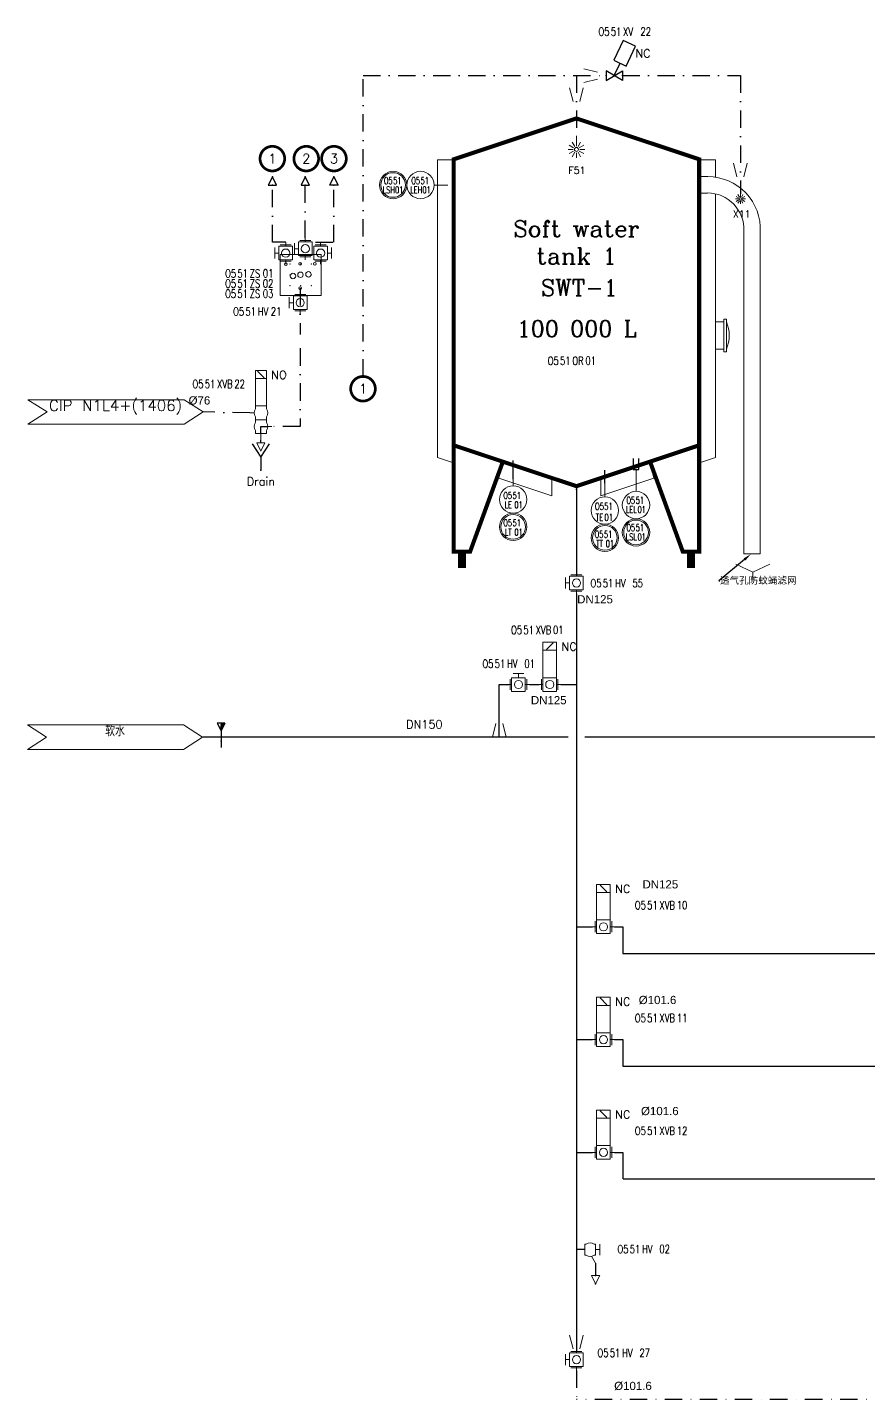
# Model space of a CAD drawing. Header units: inches. Extents: x 11759 to 13120, y 18809 to 19431.
# Drawn here: x 11759 to 12066, y 18873 to 19375 of the extents above; entities that cross this region are included whole.
import ezdxf
from ezdxf import colors
from ezdxf.entities.mleader import LeaderData, LeaderLine
from ezdxf.enums import TextEntityAlignment as Align
from ezdxf.math import Vec2, Vec3

# ---------------------------------------------------------------- set-up
doc = ezdxf.new("R2010")
doc.units = ezdxf.units.IN
doc.header["$MEASUREMENT"] = 0
doc.linetypes.add('DASHDOT2', pattern=[12.7, 6.35, -3.175, 0, -3.175])
for name, color, linetype, lineweight in [('31 Equipment', 7, 'Continuous', 9), ('33 Instruments Labels', 7, 'Continuous', 9), ('43 TXT English', 7, 'Continuous', 9), ('Text', 7, 'Continuous', 9)]:
    doc.layers.add(name, color=color, linetype=linetype, lineweight=lineweight)
for name, color, linetype in [('CUVERIE', 7, 'Continuous'), ('DIAMETRE', 7, 'Continuous'), ('MATERIEL-DIVERS', 7, 'Continuous'), ('POMPES-PROCESS', 7, 'Continuous'), ('REPERES', 7, 'Continuous'), ('techn-data', 7, 'Continuous'), ('TEXTES', 7, 'Continuous'), ('TUYAUTERIE-EAU', 5, 'Continuous'), ('TUYAUTERIE-EGOUT', 32, 'Continuous'), ('TUYAUTERIE-NEP', 4, 'DASHDOT2'), ('TXT_FR', 7, 'Continuous'), ('VANNES', 7, 'Continuous')]:
    doc.layers.add(name, color=color, linetype=linetype)
doc.layers.get('33 Instruments Labels').off()
doc.layers.get('REPERES').off()
doc.styles.add('ROMANC', font='romanc')
doc.styles.add('ROMANS', font='ROMANS.SHX')
doc.styles.add('ROMANT', font='romant')
doc.styles.get("Standard").update_dxf_attribs({"font": 'arial.ttf'})
doc.styles.add('USER1', font='TXT.SHX', dxfattribs={"bigfont": 'gbcbig.shx'})

# ---------------------------------------------------------------- blocks, each defined once
blk = doc.blocks.new('REPINS')
at = {"layer": 'TEXTES', "style": 'ROMANS', "width": 0.75}
for tag, p in [('ZONE', (-3.3, 1)), ('SOUSZONE', (0.1, 1)), ('NUM', (0.2, -3))]:
    blk.add_attdef(tag, p, '', height=2.5, dxfattribs=at)
blk.add_attdef('ELEMENT', text='', height=2.5, dxfattribs=at).set_placement((-0.2, -3), align=Align.RIGHT)
blk = doc.blocks.new('REPINS2')
at = {"layer": 'TEXTES', "style": 'ROMANS', "width": 0.7}
for tag, p in [('ZONE', (-3.35, 0.8)), ('SOUSZONE', (0.05, 0.8)), ('NUM', (0.7, -2.6))]:
    blk.add_attdef(tag, p, '', height=2.5, dxfattribs=at)
blk.add_attdef('ELEMENT', text='', height=2.5, dxfattribs=at).set_placement((-1.56, -2.59), align=Align.CENTER)
blk = doc.blocks.new('REPNORM1')
at = {"layer": 'TEXTES', "style": 'ROMANS', "width": 0.75}
for tag, p in [('ZONE', (-9.75, -1.25)), ('SOUSZONE', (-5.25, -1.25)), ('ELEMENT', (-0.75, -1.25)), ('NUM', (5.59, -1.22))]:
    blk.add_attdef(tag, p, '', height=3, dxfattribs=at)
blk = doc.blocks.new('APV-TNK-GEN-11')
at = {"layer": '31 Equipment', "color": 7}
for points, const_width in [([(-14.94, 21.58), (-21.58, 3.32), (-24.9, 3.32), (-24.9, 83), (0, 91.3), (24.9, 83), (24.9, 3.32), (21.58, 3.32), (14.94, 21.58)], 0.83), ([(-24.9, 24.9), (0, 16.6)], 0.83), ([(24.9, 24.9), (0, 16.6)], 0.83), ([(-23.24, 3.32), (-23.24, 0)], 1.66), ([(23.24, 3.32), (23.24, 0)], 1.66)]:
    blk.add_lwpolyline(points, dxfattribs=dict(at, const_width=const_width))
at = {"layer": '31 Equipment', "ltscale": 38}
blk.add_point((0, 16), dxfattribs=at)
blk = doc.blocks.new('APV-INS-M-L-LE2')
at = {"layer": '31 Equipment', "color": 7}
blk.add_line((5, 0), (13, 0), dxfattribs=at)
at = {"layer": '31 Equipment', "lineweight": 25}
blk.add_lwpolyline([(17, 1), (13, 1), (13, 0), (13, -1), (17, -1)], dxfattribs=at)
at = {"layer": '31 Equipment', "color": 7}
blk.add_circle((0, 0), 5, dxfattribs=at)
blk = doc.blocks.new('APV-INS-F-L-LS')
at = {"layer": '31 Equipment'}
for radius in [5, 4.5]:
    blk.add_circle((0, 0), radius, dxfattribs=at)
blk = doc.blocks.new('APV-TNK-ACC-MANHOLE-1')
at = {"layer": '31 Equipment'}
for p, q in [((-6, 3), (-6, 4)), ((-6, 4), (6, 4)), ((-6, 3), (6, 3)), ((-5, 0), (-5, 3)), ((5, 3), (5, 0)), ((6, 3), (6, 4))]:
    blk.add_line(p, q, dxfattribs=at)
blk.add_arc((0, -8), 13, 67.3801, 112.6199, dxfattribs=at)
blk = doc.blocks.new('APV-TNK-ACC-SPRAYBALL-1')
at = {"layer": '31 Equipment'}
for p, q in [((0, -3.81), (0, 0)), ((-1.19, -5), (-3.05, -5)), ((-1.03, -4.4), (-2.65, -3.47)), ((-0.6, -3.97), (-1.53, -2.35)), ((0.6, -3.97), (1.53, -2.35)), ((1.03, -4.4), (2.65, -3.47)), ((1.19, -5), (3.05, -5)), ((-1.03, -5.6), (-2.65, -6.53)), ((-0.6, -6.03), (-1.53, -7.65)), ((0, -6.19), (0, -8.05)), ((0.6, -6.03), (1.53, -7.65)), ((1.03, -5.6), (2.65, -6.53))]:
    blk.add_line(p, q, dxfattribs=at)
blk.add_circle((0, -5), 0.738, dxfattribs=at)
blk = doc.blocks.new('APV-INS-M-L-LE1')
at = {"layer": '31 Equipment', "color": 7}
blk.add_line((0, -5), (0, -10), dxfattribs=at)
blk.add_circle((0, 0), 5, dxfattribs=at)
blk = doc.blocks.new('APV-INS-F-L-LT')
at = {"layer": '31 Equipment'}
for radius in [5, 4.5]:
    blk.add_circle((0, 0), radius, dxfattribs=at)
blk = doc.blocks.new('APV-FCE-GEN-REDCON-1')
at = {"layer": '31 Equipment', "color": 7}
for p, q in [((-2.5, 2.5), (2.5, 1.25)), ((2.5, 1.25), (2.5, 1.25)), ((2.5, -1.25), (-2.5, -2.5))]:
    blk.add_line(p, q, dxfattribs=at)
blk = doc.blocks.new('APV-FTG-MWAY-LEFT-4')
blk.add_line((0.43, 12.5), (15.43, 12.5))
at = {"layer": '31 Equipment'}
for p, q in [((0.43, -2.5), (0.43, 12.5)), ((0.43, 12.5), (15.43, 12.5)), ((15.43, 12.5), (15.43, -2.5)), ((15.43, -2.5), (0.43, -2.5))]:
    blk.add_line(p, q, dxfattribs=at)
for centre in [(2.5, 8.95), (7.79, 9.01), (13.14, 9.06), (7.79, 0.16)]:
    blk.add_circle(centre, 0.5, dxfattribs=at)
at = {"layer": '31 Equipment', "ltscale": 38}
for p in [(4, 8.93), (7.93, 8.93), (11.86, 8.93), (4, 5), (4, 1.07), (7.93, 1.07), (11.86, 5), (11.86, 1.07)]:
    blk.add_point(p, dxfattribs=at)
blk = doc.blocks.new('DP')
at = {"color": 5}
blk.add_circle((0, 0), 1, dxfattribs=at)
blk = doc.blocks.new('APV-VLV-SSEAT-SW43-41')
at = {"layer": '31 Equipment', "ltscale": 38}
for p, q in [((1.25, 20.25), (-1.25, 17.75)), ((-2, 7.5), (-2, 6.5)), ((2, 7.5), (2, 6.5)), ((-2.5, 0), (-4, 0)), ((-2, 2.5), (-2, 3.5)), ((-2, 2.5), (2, 2.5)), ((-2, 2.5), (-2, 1.5)), ((2, 2.5), (2, 3.5)), ((2, 2.5), (2, 1.5)), ((2.5, 5), (4, 5)), ((-2, -1.5), (-2, -2.5)), ((-2, -2.5), (2, -2.5)), ((0, -2.5), (0, -5)), ((2, -1.5), (2, -2.5))]:
    blk.add_line(p, q, dxfattribs=at)
at = {"layer": '31 Equipment', "lineweight": 30}
for p, q in [((0, 0), (-2.5, 0)), ((0, -2.5), (0, 0))]:
    blk.add_line(p, q, dxfattribs=at)
at = {"layer": '31 Equipment', "ltscale": 38}
for points in [[(-2, 17.5), (2, 17.5), (2, 20.5), (-2, 20.5)], [(-2, 7.5), (2, 7.5), (2, 17.5), (-2, 17.5)]]:
    blk.add_lwpolyline(points, close=True, dxfattribs=at)
for centre, start, end in [((0, 5), 143.1301, 216.8699), ((0, 5), 323.1301, 36.8699), ((0, 0), 143.1301, 216.8699), ((0, 0), 323.1301, 36.8699)]:
    blk.add_arc(centre, 2.5, start, end, dxfattribs=at)
blk = doc.blocks.new('EGOUT')
at = {"color": 7}
for p, q in [((-3.2, 9.61), (0, 4.81)), ((0, 4.81), (3.2, 9.61)), ((0, 4.81), (0, 0))]:
    blk.add_line(p, q, dxfattribs=at)
at = {"color": 7, "extrusion": (0, -1, 0)}
blk.add_point((0, 0), dxfattribs=at)
at = {"layer": 'POMPES-PROCESS', "style": 'ROMANS'}
blk.add_attdef('EGOUT', text='', height=3, dxfattribs=at).set_placement((0, -4), align=Align.MIDDLE)
blk = doc.blocks.new('APV-SIGN-ARW-FLOW-1')
at = {"layer": '31 Equipment'}
for p, q in [((-1.5, -1.5), (-1.5, 1.5)), ((-1.5, 1.5), (1.5, 0)), ((1.5, 0), (-1.5, -1.5))]:
    blk.add_line(p, q, dxfattribs=at)
blk = doc.blocks.new('FLE23')
at = {"color": 7}
for p, q in [((0, -1.5), (0, 1.5)), ((0, 1.5), (3, 0)), ((3, 0), (0, -1.5))]:
    blk.add_line(p, q, dxfattribs=at)
at = {"layer": 'MATERIEL-DIVERS', "color": 2}
for p in [(0, 0), (3, 0)]:
    blk.add_point(p, dxfattribs=at)
at = {"layer": 'MATERIEL-DIVERS', "color": 7, "extrusion": (-1, 0, 0)}
blk.add_point((0, 0), dxfattribs=at)
at = {"layer": 'MATERIEL-DIVERS', "color": 7, "extrusion": (1, 0, 0)}
blk.add_point((3, 0), dxfattribs=at)
blk = doc.blocks.new('APV-SIGN-DWG-REP-1')
at = {"layer": '31 Equipment', "const_width": 1}
blk.add_lwpolyline([(-4.5, 0, 1), (4.5, 0, 1)], format="xyb", close=True, dxfattribs=at)
at = {"layer": '31 Equipment', "style": 'ROMANT'}
blk.add_attdef('?', text='', height=3.5, dxfattribs=at).set_placement((0, 0), align=Align.MIDDLE)
blk = doc.blocks.new('APV-VLVM-BFLY-SVS-1')
at = {"layer": '31 Equipment', "ltscale": 38}
for p, q in [((-2.5, 0), (-4, 0)), ((2.5, 2.5), (-2.5, 2.5)), ((-2.5, 2.5), (-2.5, -2.5)), ((-2, 4), (2, 4)), ((0, 2.5), (0, 4)), ((2.5, -2.5), (2.5, 2.5)), ((2.5, 0), (4, 0)), ((-2.5, -2.5), (2.5, -2.5))]:
    blk.add_line(p, q, dxfattribs=at)
at = {"layer": '31 Equipment'}
for p, q in [((-3, 2), (-3, -2)), ((3, -2), (3, 2))]:
    blk.add_line(p, q, dxfattribs=at)
at = {"layer": '31 Equipment', "ltscale": 38}
blk.add_circle((0, 0), 1.5, dxfattribs=at)
blk = doc.blocks.new('APV-VLV-BFLY-SVS-3')
at = {"layer": '31 Equipment', "ltscale": 38}
for p, q in [((1.25, 15.25), (-1.25, 12.75)), ((-2.5, 0), (-4, 0)), ((2.5, 2.5), (-2.5, 2.5)), ((-2.5, 2.5), (-2.5, -2.5)), ((2.5, -2.5), (2.5, 2.5)), ((2.5, 0), (4, 0)), ((-2.5, -2.5), (2.5, -2.5))]:
    blk.add_line(p, q, dxfattribs=at)
at = {"layer": '31 Equipment'}
for p, q in [((-3, 2), (-3, -2)), ((3, -2), (3, 2))]:
    blk.add_line(p, q, dxfattribs=at)
at = {"layer": '31 Equipment', "ltscale": 38}
for points in [[(-2.5, 12.5), (2.5, 12.5), (2.5, 15.5), (-2.5, 15.5)], [(-2.5, 2.5), (2.5, 2.5), (2.5, 12.5), (-2.5, 12.5)]]:
    blk.add_lwpolyline(points, close=True, dxfattribs=at)
blk.add_circle((0, 0), 1.5, dxfattribs=at)
blk = doc.blocks.new('APV-INS-M-L-TE')
at = {"layer": '31 Equipment', "color": 7}
blk.add_line((0, -5), (0, -10), dxfattribs=at)
blk.add_circle((0, 0), 5, dxfattribs=at)
blk = doc.blocks.new('APV-INS-F-L-TT')
at = {"layer": '31 Equipment'}
for radius in [5, 4.5]:
    blk.add_circle((0, 0), radius, dxfattribs=at)
blk = doc.blocks.new('APV-VLV-SAMPL-PRD20-1')
at = {"layer": '31 Equipment', "ltscale": 38}
for p, q in [((-5.5, -2), (-5.5, 2)), ((-4, 0), (-5.5, 0)), ((-4, 2), (-3.5, 2)), ((-4, 2), (-4, -2)), ((0, 2), (-0.5, 2)), ((0, 2), (0, -2)), ((0, -2), (0, 2)), ((-4, -2), (-3.5, -2)), ((-2.54, -2.44), (-4, -5)), ((0, -2), (-0.5, -2))]:
    blk.add_line(p, q, dxfattribs=at)
for start, end in [(53.1301, 126.8699), (233.1301, 306.8699)]:
    blk.add_arc((-2, 0), 2.5, start, end, dxfattribs=at)
blk = doc.blocks.new('APV-SIGN-ARW-DWG-1')
at = {"layer": '31 Equipment'}
for p, q in [((-32, 4.49), (25, 4.49)), ((-32, 4.49), (-25, 0)), ((-25, 0), (-32, -4.49)), ((25, 4.49), (32, 0)), ((32, 0), (25, -4.49)), ((-32, -4.49), (25, -4.49))]:
    blk.add_line(p, q, dxfattribs=at)
at = {"layer": '31 Equipment', "style": 'ROMANS', "width": 0.8}
for tag, p in [('TEXT1', (0, 0.37)), ('TEXT2', (0, -3.63))]:
    blk.add_attdef(tag, text='', height=3, dxfattribs=at).set_placement(p, align=Align.CENTER)
blk = doc.blocks.new('*X45')
at = {"color": 0}
for p, q in [((-106.9, 13.3), (-106.7, 13.5)), ((-106.9, 13.4), (-106.8, 13.5)), ((-106.9, 13.4), (-106.9, 13.5)), ((-102, 8.5), (-106.9, 13.5)), ((-102, 8.4), (-106.9, 13.4)), ((-106.8, 13.1), (-106.4, 13.5)), ((-106.8, 13.2), (-106.5, 13.5)), ((-106.8, 13.2), (-106.5, 13.5)), ((-106.8, 13.3), (-106.6, 13.5)), ((-102, 8.6), (-106.8, 13.5)), ((-102, 8.4), (-106.8, 13.2)), ((-106.7, 12.9), (-106.1, 13.5)), ((-106.7, 13), (-106.2, 13.5)), ((-106.7, 13), (-106.3, 13.5)), ((-102, 8.7), (-106.7, 13.5)), ((-102, 8.8), (-106.7, 13.5)), ((-102, 8.3), (-106.7, 13)), ((-106.6, 12.7), (-105.7, 13.5)), ((-106.6, 12.7), (-105.8, 13.5)), ((-106.6, 12.8), (-105.9, 13.5)), ((-106.6, 12.9), (-106, 13.5)), ((-102, 8.9), (-106.6, 13.5)), ((-102, 8.2), (-106.6, 12.9)), ((-102, 8.1), (-106.6, 12.7)), ((-106.5, 12.5), (-105.5, 13.5)), ((-106.5, 12.6), (-105.6, 13.5)), ((-106.5, 12.6), (-105.7, 13.5)), ((-102, 9), (-106.5, 13.5)), ((-102, 8), (-106.5, 12.5)), ((-106.4, 12.3), (-105.2, 13.5)), ((-106.4, 12.4), (-105.3, 13.5)), ((-106.4, 12.4), (-105.4, 13.5)), ((-102, 9.1), (-106.4, 13.5)), ((-102, 7.9), (-106.4, 12.3)), ((-106.3, 12.1), (-104.9, 13.5)), ((-106.3, 12.2), (-104.9, 13.5)), ((-106.3, 12.2), (-105, 13.5)), ((-106.3, 12.3), (-105.1, 13.5)), ((-102, 9.2), (-106.3, 13.5)), ((-102, 7.8), (-106.3, 12.2)), ((-106.2, 11.9), (-104.6, 13.5)), ((-106.2, 12), (-104.7, 13.5)), ((-106.2, 12), (-104.8, 13.5)), ((-102, 9.2), (-106.2, 13.5)), ((-102, 7.7), (-106.2, 12)), ((-106.1, 11.7), (-104.2, 13.5)), ((-106.1, 11.7), (-104.3, 13.5)), ((-106.1, 11.8), (-104.4, 13.5)), ((-106.1, 11.9), (-104.5, 13.5)), ((-102, 9.3), (-106.1, 13.5)), ((-102, 7.6), (-106.1, 11.8)), ((-106, 11.5), (-104, 13.5)), ((-106, 11.6), (-104.1, 13.5)), ((-106, 11.6), (-104.2, 13.5)), ((-102, 9.4), (-106, 13.5)), ((-102, 7.6), (-106, 11.6)), ((-105.9, 11.3), (-103.7, 13.5)), ((-105.9, 11.4), (-103.8, 13.5)), ((-105.9, 11.4), (-103.9, 13.5)), ((-102, 9.5), (-105.9, 13.5)), ((-102, 9.6), (-105.9, 13.5)), ((-102, 7.5), (-105.9, 11.5)), ((-102, 7.4), (-105.9, 11.3)), ((-105.8, 11.1), (-103.4, 13.5)), ((-105.8, 11.1), (-103.4, 13.5)), ((-105.8, 11.2), (-103.5, 13.5)), ((-105.8, 11.3), (-103.6, 13.5)), ((-102, 9.7), (-105.8, 13.5)), ((-102, 7.3), (-105.8, 11.1)), ((-105.7, 10.9), (-103.1, 13.5)), ((-105.7, 11), (-103.2, 13.5)), ((-105.7, 11), (-103.3, 13.5)), ((-102, 9.8), (-105.7, 13.5)), ((-102, 7.2), (-105.7, 10.9)), ((-105.6, 10.7), (-102.7, 13.5)), ((-105.6, 10.7), (-102.8, 13.5)), ((-105.6, 10.8), (-102.9, 13.5)), ((-105.6, 10.9), (-103, 13.5)), ((-102, 9.9), (-105.6, 13.5)), ((-102, 7.1), (-105.6, 10.7)), ((-105.5, 10.5), (-102.5, 13.5)), ((-105.5, 10.6), (-102.6, 13.5)), ((-105.5, 10.6), (-102.7, 13.5)), ((-102, 9.9), (-105.5, 13.5)), ((-102, 7), (-105.5, 10.6)), ((-105.4, 10.3), (-102.2, 13.5)), ((-105.4, 10.4), (-102.3, 13.5)), ((-105.4, 10.4), (-102.4, 13.5)), ((-102, 10), (-105.4, 13.5)), ((-102, 6.9), (-105.4, 10.4)), ((-105.3, 10.1), (-102, 13.5)), ((-105.3, 10.2), (-102, 13.5)), ((-105.3, 10.3), (-102.1, 13.5)), ((-102, 10.1), (-105.3, 13.5)), ((-105.3, 10.1), (-102, 13.4)), ((-102, 6.9), (-105.3, 10.2)), ((-102, 10.2), (-105.2, 13.5)), ((-102, 10.3), (-105.2, 13.5)), ((-105.2, 10), (-102, 13.3)), ((-105.2, 10), (-102, 13.2)), ((-105.2, 9.9), (-102, 13.1)), ((-102, 6.8), (-105.2, 10)), ((-102, 10.4), (-105.1, 13.5)), ((-105.1, 9.9), (-102, 13)), ((-105.1, 9.7), (-102, 12.9)), ((-105.1, 9.8), (-102, 12.9)), ((-105.1, 9.7), (-102, 12.8)), ((-102, 6.7), (-105.1, 9.9)), ((-102, 6.6), (-105.1, 9.7)), ((-102, 10.5), (-105, 13.5)), ((-105, 9.6), (-102, 12.7)), ((-105, 9.6), (-102, 12.6)), ((-105, 9.5), (-102, 12.5)), ((-102, 6.5), (-105, 9.5)), ((-102, 10.6), (-104.9, 13.5)), ((-104.9, 9.4), (-102, 12.4)), ((-104.9, 9.4), (-102, 12.3)), ((-104.9, 9.3), (-102, 12.2)), ((-102, 6.4), (-104.9, 9.3)), ((-102, 10.7), (-104.8, 13.5)), ((-104.8, 9.2), (-102, 12.1)), ((-104.8, 9.3), (-102, 12.1)), ((-104.8, 9.1), (-102, 12)), ((-104.8, 9.1), (-102, 11.9)), ((-102, 6.3), (-104.8, 9.2)), ((-102, 10.7), (-104.7, 13.5)), ((-104.7, 9), (-102, 11.8)), ((-104.7, 9), (-102, 11.7)), ((-104.7, 8.9), (-102, 11.6)), ((-102, 6.2), (-104.7, 9)), ((-102, 10.8), (-104.6, 13.5)), ((-104.6, 8.9), (-102, 11.5)), ((-104.6, 8.7), (-102, 11.4)), ((-104.6, 8.8), (-102, 11.4)), ((-104.6, 8.7), (-102, 11.3)), ((-102, 6.1), (-104.6, 8.8)), ((-102, 10.9), (-104.5, 13.5)), ((-104.5, 8.6), (-102, 11.2)), ((-104.5, 8.6), (-102, 11.1)), ((-104.5, 8.5), (-102, 11)), ((-102, 6.1), (-104.5, 8.6)), ((-102, 11), (-104.4, 13.5)), ((-102, 11.1), (-104.4, 13.5)), ((-104.4, 8.4), (-102, 10.9)), ((-104.4, 8.4), (-102, 10.8)), ((-104.4, 8.3), (-102, 10.7)), ((-102, 6), (-104.4, 8.4)), ((-102, 11.2), (-104.3, 13.5)), ((-104.3, 8.3), (-102, 10.6)), ((-104.3, 8.2), (-102, 10.6)), ((-104.3, 8.1), (-102, 10.5)), ((-104.3, 8.1), (-102, 10.4)), ((-102, 5.9), (-104.3, 8.3)), ((-102, 5.8), (-104.3, 8.1)), ((-102, 11.3), (-104.2, 13.5)), ((-104.2, 8), (-102, 10.3)), ((-104.2, 8), (-102, 10.2)), ((-104.2, 7.9), (-102, 10.1)), ((-102, 5.7), (-104.2, 7.9)), ((-102, 11.4), (-104.1, 13.5)), ((-104.1, 7.8), (-102, 10)), ((-104.1, 7.8), (-102, 9.9)), ((-104.1, 7.7), (-102, 9.9)), ((-104.1, 7.7), (-102, 9.8)), ((-102, 5.6), (-104.1, 7.7)), ((-102, 11.5), (-104, 13.5)), ((-104, 7.6), (-102, 9.7)), ((-104, 7.6), (-102, 9.6)), ((-104, 7.5), (-102, 9.5)), ((-102, 5.5), (-104, 7.6)), ((-102, 11.5), (-103.9, 13.5)), ((-103.9, 7.4), (-102, 9.4)), ((-103.9, 7.4), (-102, 9.3)), ((-103.9, 7.3), (-102, 9.2)), ((-102, 5.4), (-103.9, 7.4)), ((-102, 11.6), (-103.8, 13.5)), ((-103.8, 7.3), (-102, 9.1)), ((-103.8, 7.2), (-102, 9.1)), ((-103.8, 7.1), (-102, 9)), ((-103.8, 7.1), (-102, 8.9)), ((-102, 5.4), (-103.8, 7.2)), ((-102, 11.7), (-103.7, 13.5)), ((-103.7, 7), (-102, 8.8)), ((-103.7, 7), (-102, 8.7)), ((-103.7, 6.9), (-102, 8.6)), ((-102, 5.3), (-103.7, 7)), ((-102, 11.8), (-103.6, 13.5)), ((-102, 11.9), (-103.6, 13.5)), ((-103.6, 6.8), (-102, 8.5)), ((-103.6, 6.8), (-102, 8.4)), ((-103.6, 6.7), (-102, 8.3)), ((-102, 5.2), (-103.6, 6.9)), ((-102, 5.1), (-103.6, 6.7)), ((-102, 12), (-103.5, 13.5)), ((-103.5, 6.7), (-102, 8.3)), ((-103.5, 6.6), (-102, 8.2)), ((-103.5, 6.6), (-102, 8.1)), ((-103.5, 6.5), (-102, 8)), ((-102, 5), (-103.5, 6.5)), ((-102, 12.1), (-103.4, 13.5)), ((-103.4, 6.4), (-102, 7.9)), ((-103.4, 6.4), (-102, 7.8)), ((-103.4, 6.3), (-102, 7.7)), ((-102, 4.9), (-103.4, 6.3)), ((-102, 12.2), (-103.3, 13.5)), ((-103.3, 6.3), (-102, 7.6)), ((-103.3, 6.2), (-102, 7.6)), ((-103.3, 6.1), (-102, 7.5)), ((-103.3, 6.1), (-102, 7.4)), ((-102, 4.8), (-103.3, 6.1)), ((-102, 12.2), (-103.2, 13.5)), ((-103.2, 6), (-102, 7.3)), ((-103.2, 6), (-102, 7.2)), ((-103.2, 5.9), (-102, 7.1)), ((-102, 4.7), (-103.2, 6)), ((-102, 12.3), (-103.1, 13.5)), ((-103.1, 5.8), (-102, 7)), ((-103.1, 5.8), (-102, 6.9)), ((-103.1, 5.7), (-102, 6.8)), ((-102, 4.6), (-103.1, 5.8)), ((-102, 12.4), (-103, 13.5)), ((-103, 5.7), (-102, 6.8)), ((-103, 5.6), (-102, 6.7)), ((-103, 5.6), (-102, 6.6)), ((-103, 5.5), (-102, 6.5)), ((-102, 4.6), (-103, 5.6)), ((-102, 12.5), (-102.9, 13.5)), ((-102, 12.6), (-102.9, 13.5)), ((-102.9, 5.4), (-102, 6.4)), ((-102.9, 5.4), (-102, 6.3)), ((-102.9, 5.3), (-102, 6.2)), ((-102, 4.5), (-102.9, 5.4)), ((-102, 12.7), (-102.8, 13.5)), ((-102.8, 5.3), (-102, 6.1)), ((-102.8, 5.2), (-102, 6.1)), ((-102.8, 5.1), (-102, 6)), ((-102.8, 5.1), (-102, 5.9)), ((-102, 4.4), (-102.8, 5.3)), ((-102, 4.3), (-102.8, 5.1)), ((-102, 12.8), (-102.7, 13.5)), ((-102.7, 5), (-102, 5.8)), ((-102.7, 5), (-102, 5.7)), ((-102.7, 4.9), (-102, 5.6)), ((-102, 4.2), (-102.7, 4.9)), ((-102, 12.9), (-102.6, 13.5)), ((-102.6, 4.8), (-102, 5.5)), ((-102.6, 4.8), (-102, 5.4)), ((-102.6, 4.7), (-102, 5.3)), ((-102, 4.1), (-102.6, 4.7)), ((-102, 13), (-102.5, 13.5)), ((-102.5, 4.7), (-102, 5.3)), ((-102.5, 4.6), (-102, 5.2)), ((-102.5, 4.5), (-102, 5.1)), ((-102.5, 4.5), (-102, 5)), ((-102, 4), (-102.5, 4.6)), ((-102, 13), (-102.4, 13.5)), ((-102.4, 4.4), (-102, 4.9)), ((-102.4, 4.4), (-102, 4.8)), ((-102.4, 4.3), (-102, 4.7)), ((-102, 3.9), (-102.4, 4.4)), ((-102, 13.1), (-102.3, 13.5)), ((-102.3, 4.3), (-102, 4.6)), ((-102.3, 4.2), (-102, 4.5)), ((-102.3, 4.1), (-102, 4.5)), ((-102.3, 4.1), (-102, 4.4)), ((-102, 3.8), (-102.3, 4.2)), ((-102, 13.2), (-102.2, 13.5)), ((-102.2, 4), (-102, 4.3)), ((-102.2, 4), (-102, 4.2)), ((-102.2, 3.9), (-102, 4.1)), ((-102, 3.8), (-102.2, 4)), ((-102, 13.3), (-102.1, 13.5)), ((-102, 13.4), (-102.1, 13.5)), ((-102.1, 3.8), (-102, 4)), ((-102.1, 3.8), (-102, 3.9)), ((-102, 3.7), (-102.1, 3.9)), ((-102.1, 3.7), (-102, 3.8)), ((-102, 3.6), (-102.1, 3.7)), ((-102, 13.5), (-102, 13.5)), ((-102, 3.7), (-102, 3.8)), ((-102, 3.6), (-102, 3.7)), ((-102, 3.5), (-102, 3.6)), ((-102, 3.5), (-102, 3.5))]:
    blk.add_line(p, q, dxfattribs=at)
blk = doc.blocks.new('LIMFOUR')
at = {"color": 7}
for p, q in [((-1.41, 6.67), (1.41, 6.67)), ((-1.41, 6.67), (0, 3.86)), ((1.41, 6.67), (0, 3.86)), ((0, 6.67), (0, -2.32))]:
    blk.add_line(p, q, dxfattribs=at)
blk.add_point((0, 0), dxfattribs=at)
at = {"color": 7, "xscale": 0.28125, "yscale": 0.28125, "zscale": 0.28125}
blk.add_blockref('*X45', (28.68, 2.88), dxfattribs=at)
blk = doc.blocks.new('VANNE SIEGE INCLINE')
at = {"color": 7}
for p, q in [((-3, 1.73), (-3, -1.73)), ((-3, -1.73), (3, 1.73)), ((3, -1.73), (-3, 1.73)), ((3, 1.73), (3, -1.73))]:
    blk.add_line(p, q, dxfattribs=at)
at = {"color": 7, "extrusion": (-1, 0, 0)}
blk.add_point((-3, 0), dxfattribs=at)
at = {"color": 7, "extrusion": (1, 0, 0)}
blk.add_point((3, 0), dxfattribs=at)
at = {"layer": 'VANNES'}
for p, q in [((3.23, 12.84), (-0.15, 5.59)), ((7.76, 10.73), (3.23, 12.84)), ((4.38, 3.47), (7.76, 10.73)), ((-0.15, 5.59), (4.38, 3.47)), ((0, 0), (2.11, 4.53))]:
    blk.add_line(p, q, dxfattribs=at)

msp = doc.modelspace()

# ---------------------------------------------------------------- linework, layer by layer
at = {"layer": '31 Equipment', "color": 7}
for p, q in [((11914.28, 19326.69), (11908.4, 19326.69)), ((11908.4, 19326.69), (11908.4, 19217.8)), ((12004.12, 19326.69), (12010, 19326.69)), ((12010, 19326.69), (12010, 19320.29)), ((12010, 19314.2), (12010, 19217.8)), ((11908.4, 19217.8), (11914.28, 19215.84)), ((12010, 19217.8), (12004.12, 19215.84)), ((11930.87, 19210.32), (11950.24, 19203.86)), ((11950.24, 19203.86), (11950.24, 19210.16)), ((11987.53, 19210.32), (11968.16, 19203.86)), ((11968.16, 19203.86), (11968.16, 19210.16))]:
    msp.add_line(p, q, dxfattribs=at)
at = {"layer": '31 Equipment'}
for p, q in [((11914.28, 19215.84), (11914.28, 19326.69)), ((12004.12, 19215.84), (12004.12, 19326.69)), ((12007.2, 19320.5), (12004.02, 19320.5)), ((12007.07, 19314.52), (12004.12, 19314.52)), ((12020.36, 19300.63), (12020.36, 19182.58)), ((12026.35, 19300.37), (12026.36, 19182.58)), ((11930.87, 19210.32), (11932.31, 19216.13)), ((11932.31, 19216.13), (11950.24, 19210.16)), ((11986.09, 19216.13), (11968.16, 19210.16)), ((11987.53, 19210.32), (11986.09, 19216.13)), ((12017.39, 19178.76), (12023.64, 19175.88)), ((12029.89, 19178.76), (12023.64, 19175.88)), ((12023.64, 19172.99), (12023.64, 19175.88))]:
    msp.add_line(p, q, dxfattribs=at)
for centre, radius, start in [((12007.2, 19301.32), 19.18, 357.1497), ((12007.07, 19301.23), 13.3, 357.4458)]:
    msp.add_arc(centre, radius, start, 90, dxfattribs=at)
at = {"layer": '31 Equipment', "ltscale": 38}
msp.add_point((11959.2, 19206.09), dxfattribs=at)
at = {"layer": 'CUVERIE'}
for p, q in [((11936.06, 19209.95), (11936.06, 19216.73)), ((11969.6, 19208.45), (11969.6, 19213.23))]:
    msp.add_line(p, q, dxfattribs=at)
at = {"layer": 'Text', "color": 1}
msp.add_line((12020.36, 19182.58), (12026.36, 19182.58), dxfattribs=at)
at = {"layer": 'TUYAUTERIE-EAU'}
for p, q in [((11959.2, 19207.33), (11959.2, 19174.45)), ((11959.2, 19205.43), (11959.2, 19175.95)), ((11959.2, 19167.95), (11959.2, 18990.15)), ((11959.2, 19140.87), (11959.2, 18891.22)), ((11931.02, 19134.82), (11934.52, 19134.82)), ((11931.02, 19115.53), (11931.02, 19134.82)), ((11942.02, 19134.82), (11945.52, 19134.82)), ((11953.45, 19134.82), (11959.2, 19134.82)), ((11846.22, 19115.53), (11822.63, 19115.53)), ((11956.2, 19115.53), (11827.1, 19115.53)), ((12166.2, 19115.53), (11962.2, 19115.53)), ((11959.2, 19046.24), (11965.07, 19046.24)), ((11973.07, 19046.24), (11976.16, 19046.24)), ((11976.16, 19046.24), (11976.16, 19036.53)), ((11976.16, 19036.53), (12164.59, 19036.53)), ((11959.2, 19004.99), (11965.07, 19004.99)), ((11973.07, 19004.99), (11976.16, 19004.99)), ((11976.16, 19004.99), (11976.16, 18995.28)), ((11976.16, 18995.28), (12166.75, 18995.28)), ((11959.2, 18963.74), (11965.07, 18963.74)), ((11973.07, 18963.74), (11976.16, 18963.74)), ((11976.16, 18963.74), (11976.16, 18954.03)), ((11976.22, 18954.03), (12167.09, 18954.03)), ((11962.2, 18928.19), (11959.2, 18928.19)), ((11966.2, 18923.19), (11966.2, 18918.69))]:
    msp.add_line(p, q, dxfattribs=at)
at = {"layer": 'TUYAUTERIE-EGOUT'}
msp.add_line((11843.9, 19223.15), (11843.9, 19224.15), dxfattribs=at)
at = {"layer": 'TUYAUTERIE-NEP'}
for p, q in [((11881.21, 19357.45), (11970.01, 19357.45)), ((11881.21, 19247.45), (11881.21, 19357.45)), ((11959.2, 19357.45), (11959.2, 19335.45)), ((11976.01, 19357.45), (12019.08, 19357.45)), ((12019.08, 19357.45), (12019.08, 19314.18)), ((11848.09, 19296.54), (11848.09, 19317.44)), ((11860.13, 19298.14), (11860.13, 19317.44)), ((11870.6, 19296.54), (11870.6, 19317.44)), ((11852.98, 19296.55), (11848.09, 19296.54)), ((11863.83, 19296.55), (11870.6, 19296.55)), ((11858.27, 19279.76), (11858.27, 19262.74)), ((11858.27, 19257.74), (11858.27, 19229.15)), ((11839.9, 19234.15), (11822.82, 19234.47)), ((11858.27, 19229.15), (11847.9, 19229.15)), ((11959.2, 18883.97), (11959.2, 18873.38)), ((12420.25, 18873.38), (11959.2, 18873.38))]:
    msp.add_line(p, q, dxfattribs=at)

# ---------------------------------------------------------------- block references
at = {"layer": '31 Equipment'}
ref = msp.add_blockref('APV-SIGN-DWG-REP-1', (11848.09, 19327.09), dxfattribs=dict(at, rotation=90))
ref.add_attrib('?', '1', dxfattribs={"height": 3.5, "style": 'ROMANT'}).set_placement((11848.09, 19327.09), align=Align.MIDDLE)
ref = msp.add_blockref('APV-SIGN-DWG-REP-1', (11860.48, 19327.09), dxfattribs=dict(at, rotation=90))
ref.add_attrib('?', '2', dxfattribs={"height": 3.5, "style": 'ROMANT'}).set_placement((11860.48, 19327.09), align=Align.MIDDLE)
ref = msp.add_blockref('APV-SIGN-DWG-REP-1', (11870.6, 19327.09), dxfattribs=dict(at, xscale=-1, rotation=270))
ref.add_attrib('?', '3', dxfattribs={"height": 3.5, "style": 'ROMANT'}).set_placement((11870.6, 19327.09), align=Align.MIDDLE)
for name, p in [('APV-FTG-MWAY-LEFT-4', (11850.48, 19279.6)), ('DP', (11855.63, 19284.16)), ('DP', (11858.35, 19284.63)), ('DP', (11861.28, 19284.77))]:
    msp.add_blockref(name, p, dxfattribs=at)
ref = msp.add_blockref('APV-SIGN-DWG-REP-1', (11881.21, 19242.95), dxfattribs=dict(at, rotation=90))
ref.add_attrib('?', '1', dxfattribs={"height": 3.5, "style": 'ROMANT'}).set_placement((11881.21, 19242.95), align=Align.MIDDLE)
at = {"layer": '31 Equipment', "xscale": -1}
for p in [(11969.07, 19046.24), (11969.07, 19004.99), (11969.07, 18963.74)]:
    msp.add_blockref('APV-VLV-BFLY-SVS-3', p, dxfattribs=at)
at = {"layer": '31 Equipment', "ltscale": 38, "xscale": -1}
msp.add_blockref('APV-VLV-SAMPL-PRD20-1', (11962.2, 18928.19), dxfattribs=at)
at = {"layer": '31 Equipment', "ltscale": 38, "rotation": 270}
msp.add_blockref('FLE23', (11966.2, 18918.69), dxfattribs=at)
at = {"layer": '33 Instruments Labels'}
for name, p in [('APV-TNK-ACC-SPRAYBALL-1', (11959.2, 19335.45)), ('APV-INS-F-L-LS', (11892.2, 19317.45)), ('APV-INS-F-L-LT', (11936.06, 19192.45)), ('APV-INS-F-L-TT', (11969.6, 19188.45))]:
    msp.add_blockref(name, p, dxfattribs=at)
for name, p, rotation in [('APV-INS-M-L-LE1', (11902.2, 19317.45), 90), ('APV-INS-M-L-LE2', (11980.96, 19200.45), 90), ('APV-INS-M-L-LE1', (11936.06, 19202.45), 180), ('APV-INS-M-L-TE', (11969.6, 19198.45), 180), ('APV-INS-F-L-LS', (11980.96, 19190.45), 270)]:
    msp.add_blockref(name, p, dxfattribs=dict(at, rotation=rotation))
at = {"layer": '33 Instruments Labels', "xscale": 0.6000000000000228, "yscale": 0.6000000000000228, "zscale": 0.6000000000000228}
msp.add_blockref('APV-TNK-ACC-SPRAYBALL-1', (12019.08, 19315.34), dxfattribs=at)
at = {"layer": 'CUVERIE', "xscale": 1.8, "yscale": 1.8, "zscale": 1.8}
msp.add_blockref('APV-TNK-GEN-11', (11959.2, 19177.45), dxfattribs=at)
at = {"layer": 'CUVERIE', "xscale": -1, "rotation": 270}
msp.add_blockref('APV-TNK-ACC-MANHOLE-1', (12010, 19262.45), dxfattribs=at)
at = {"layer": 'MATERIEL-DIVERS'}
msp.add_blockref('APV-FCE-GEN-REDCON-1', (11964.43, 19357.44), dxfattribs=at)
at = {"layer": 'MATERIEL-DIVERS', "xscale": -1}
for name, p, rotation in [('APV-FCE-GEN-REDCON-1', (11959.2, 19350.45), 90), ('FLE23', (11848.09, 19317.44), 270), ('FLE23', (11860.13, 19317.44), 270)]:
    msp.add_blockref(name, p, dxfattribs=dict(at, rotation=rotation))
at = {"layer": 'MATERIEL-DIVERS'}
for name, p, rotation in [('APV-FCE-GEN-REDCON-1', (12019.08, 19322.93), 270), ('FLE23', (11870.6, 19317.44), 90.00000000000001), ('APV-SIGN-ARW-FLOW-1', (11843.9, 19221.65), 270), ('APV-FCE-GEN-REDCON-1', (11931.02, 19118.03), 90), ('APV-FCE-GEN-REDCON-1', (11959.2, 18894.47), 270)]:
    msp.add_blockref(name, p, dxfattribs=dict(at, rotation=rotation))
ref = msp.add_blockref('APV-SIGN-ARW-DWG-1', (11790.81, 19234.47), dxfattribs=at)
ref.add_attrib('TEXT1', 'CIP N1L4+(1406)', dxfattribs={"layer": '31 Equipment', "height": 4, "style": 'USER1'}).set_placement((11790.81, 19234.84), align=Align.CENTER)
msp.add_blockref('EGOUT', (11843.9, 19213.15), dxfattribs=at).add_auto_attribs({'EGOUT': 'Drain'})
ref = msp.add_blockref('APV-SIGN-ARW-DWG-1', (11790.62, 19115.53), dxfattribs=at)
ref.add_attrib('TEXT1', '软水', dxfattribs={"layer": '31 Equipment', "height": 4, "style": 'USER1'}).set_placement((11790.62, 19115.9), align=Align.CENTER)
at = {"layer": 'MATERIEL-DIVERS', "xscale": -0.9917622057400874, "yscale": 0.9917622057400874, "zscale": 0.9917622057386578}
msp.add_blockref('LIMFOUR', (11829.36, 19114.1, 0.01), dxfattribs=at)
at = {"layer": 'REPERES'}
for name, p, values in [('REPNORM1', (11976.99, 19373.28), {'ZONE': 'O5', 'SOUSZONE': '51', 'ELEMENT': 'XV', 'NUM': '22'}), ('REPINS2', (11892.22, 19317.01), {'ZONE': 'O5', 'SOUSZONE': '51', 'NUM': '01', 'ELEMENT': 'LSH'}), ('REPINS2', (11902.22, 19317.01), {'ZONE': 'O5', 'SOUSZONE': '51', 'NUM': '01', 'ELEMENT': 'LEH'}), ('REPNORM1', (11828.63, 19244.45), {'ZONE': 'O5', 'SOUSZONE': '51', 'ELEMENT': 'XVB', 'NUM': '22'}), ('REPINS2', (11935.84, 19201.88), {'ZONE': 'O5', 'SOUSZONE': '51', 'NUM': '01', 'ELEMENT': 'LE'}), ('REPINS', (11969.21, 19197.69), {'ZONE': 'O5', 'SOUSZONE': '51', 'ELEMENT': 'TE', 'NUM': '01'}), ('REPINS2', (11980.81, 19200.13), {'ZONE': 'O5', 'SOUSZONE': '51', 'NUM': '01', 'ELEMENT': 'LEL'}), ('REPINS2', (11935.84, 19191.88), {'ZONE': 'O5', 'SOUSZONE': '51', 'NUM': '01', 'ELEMENT': 'LT'}), ('REPINS2', (11969.21, 19187.69), {'ZONE': 'O5', 'SOUSZONE': '51', 'NUM': '01', 'ELEMENT': 'TT'}), ('REPINS2', (11980.81, 19190.13), {'ZONE': 'O5', 'SOUSZONE': '51', 'NUM': '01', 'ELEMENT': 'LSL'}), ('REPNORM1', (11974.07, 19171.61), {'ZONE': 'O5', 'SOUSZONE': '51', 'ELEMENT': 'HV', 'NUM': '55'}), ('REPNORM1', (11945.03, 19154.51), {'ZONE': 'O5', 'SOUSZONE': '51', 'ELEMENT': 'XVB', 'NUM': '01'}), ('REPNORM1', (11934.57, 19142.16), {'ZONE': 'O5', 'SOUSZONE': '51', 'ELEMENT': 'HV', 'NUM': '01'}), ('REPNORM1', (11990.28, 19053.86), {'ZONE': 'O5', 'SOUSZONE': '51', 'ELEMENT': 'XVB', 'NUM': '10'}), ('REPNORM1', (11990.28, 19012.61), {'ZONE': 'O5', 'SOUSZONE': '51', 'ELEMENT': 'XVB', 'NUM': '11'}), ('REPNORM1', (11990.28, 18971.37), {'ZONE': 'O5', 'SOUSZONE': '51', 'ELEMENT': 'XVB', 'NUM': '12'}), ('REPNORM1', (11983.91, 18928.14), {'ZONE': 'O5', 'SOUSZONE': '51', 'ELEMENT': 'HV', 'NUM': '02'}), ('REPNORM1', (11976.63, 18890.19), {'ZONE': 'O5', 'SOUSZONE': '51', 'ELEMENT': 'HV', 'NUM': '27'})]:
    msp.add_blockref(name, p, dxfattribs=at).add_auto_attribs(values)
ref = msp.add_blockref('REPNORM1', (11840.56, 19284.85), dxfattribs=at)
ref.add_attrib('ZONE', 'O5', (11830.81, 19283.6), dxfattribs={"layer": 'TEXTES', "height": 3, "style": 'ROMANS', "width": 0.75})
ref.add_attrib('SOUSZONE', '51', (11835.31, 19283.6), dxfattribs={"layer": 'TEXTES', "height": 3, "style": 'ROMANS', "width": 0.75})
ref.add_attrib('ELEMENT', 'ZS', (11839.82, 19283.6), dxfattribs={"layer": 'TEXTES', "height": 3, "style": 'ROMANS', "width": 0.75})
ref.add_attrib('NUM', '01', (11844.61, 19283.63), dxfattribs={"layer": 'TEXTES', "height": 3, "style": 'ROMANS', "width": 0.75})
ref = msp.add_blockref('REPNORM1', (11840.56, 19281.16), dxfattribs=at)
ref.add_attrib('ZONE', 'O5', (11830.81, 19279.91), dxfattribs={"layer": 'TEXTES', "height": 3, "style": 'ROMANS', "width": 0.75})
ref.add_attrib('SOUSZONE', '51', (11835.31, 19279.91), dxfattribs={"layer": 'TEXTES', "height": 3, "style": 'ROMANS', "width": 0.75})
ref.add_attrib('ELEMENT', 'ZS', (11839.82, 19279.91), dxfattribs={"layer": 'TEXTES', "height": 3, "style": 'ROMANS', "width": 0.75})
ref.add_attrib('NUM', '02', (11844.61, 19279.94), dxfattribs={"layer": 'TEXTES', "height": 3, "style": 'ROMANS', "width": 0.75})
ref = msp.add_blockref('REPNORM1', (11840.56, 19277.45), dxfattribs=at)
ref.add_attrib('ZONE', 'O5', (11830.81, 19276.2), dxfattribs={"layer": 'TEXTES', "height": 3, "style": 'ROMANS', "width": 0.75})
ref.add_attrib('SOUSZONE', '51', (11835.31, 19276.2), dxfattribs={"layer": 'TEXTES', "height": 3, "style": 'ROMANS', "width": 0.75})
ref.add_attrib('ELEMENT', 'ZS', (11839.82, 19276.2), dxfattribs={"layer": 'TEXTES', "height": 3, "style": 'ROMANS', "width": 0.75})
ref.add_attrib('NUM', '03', (11844.61, 19276.22), dxfattribs={"layer": 'TEXTES', "height": 3, "style": 'ROMANS', "width": 0.75})
ref = msp.add_blockref('REPNORM1', (11843.49, 19270.94), dxfattribs=at)
ref.add_attrib('ZONE', 'O5', (11833.74, 19269.69), dxfattribs={"layer": 'TEXTES', "height": 3, "style": 'ROMANS', "width": 0.75})
ref.add_attrib('SOUSZONE', '51', (11838.24, 19269.69), dxfattribs={"layer": 'TEXTES', "height": 3, "style": 'ROMANS', "width": 0.75})
ref.add_attrib('ELEMENT', 'HV', (11842.74, 19269.69), dxfattribs={"layer": 'TEXTES', "height": 3, "style": 'ROMANS', "width": 0.75})
ref.add_attrib('NUM', '21', (11847.54, 19269.72), dxfattribs={"layer": 'TEXTES', "height": 3, "style": 'ROMANS', "width": 0.75})
ref = msp.add_blockref('REPNORM1', (11958.43, 19252.93), dxfattribs=at)
ref.add_attrib('ZONE', 'O5', (11948.68, 19251.68), dxfattribs={"layer": 'TEXTES', "height": 3, "style": 'ROMANS', "width": 0.75})
ref.add_attrib('SOUSZONE', '51', (11953.18, 19251.68), dxfattribs={"layer": 'TEXTES', "height": 3, "style": 'ROMANS', "width": 0.75})
ref.add_attrib('ELEMENT', 'OR', (11957.68, 19251.68), dxfattribs={"layer": 'TEXTES', "height": 3, "style": 'ROMANS', "width": 0.75})
ref.add_attrib('NUM', '01', (11962.48, 19251.71), dxfattribs={"layer": 'TEXTES', "height": 3, "style": 'ROMANS', "width": 0.75})
at = {"layer": 'VANNES'}
for name, p in [('VANNE SIEGE INCLINE', (11973.01, 19357.45)), ('APV-VLV-BFLY-SVS-3', (11949.45, 19134.82))]:
    msp.add_blockref(name, p, dxfattribs=at)
for p, rotation in [((11852.98, 19292.55), 90.0001520394956), ((11860.13, 19294.14), 90.0001520394956), ((11858.27, 19274.43), 90.0001520394956), ((11959.2, 19171.95), 90.0001520394956), ((11938.02, 19134.82), 0.0001520394955827), ((11959.2, 18887.97), 90.0001520394956)]:
    msp.add_blockref('APV-VLVM-BFLY-SVS-1', p, dxfattribs=dict(at, rotation=rotation))
at = {"layer": 'VANNES', "xscale": -1, "rotation": 269.9998479605044}
msp.add_blockref('APV-VLVM-BFLY-SVS-1', (11865.71, 19292.55), dxfattribs=at)
at = {"layer": 'VANNES', "xscale": -1}
msp.add_blockref('APV-VLV-SSEAT-SW43-41', (11843.9, 19229.15), dxfattribs=at)

# ---------------------------------------------------------------- texts
at = {"layer": 'DIAMETRE'}
for s, p in [('%%C76', (11817.49, 19237.19)), ('DN125', (11959.46, 19164.48)), ('DN125', (11942.55, 19127.59)), ('DN125', (11983.33, 19060.26)), ('%%C101.6', (11981.95, 19017.98)), ('%%C101.6', (11982.79, 18977.37)), ('%%C101.6', (11972.98, 18876.88))]:
    msp.add_text(s, height=3, dxfattribs=at).set_placement(p)
at = {"layer": 'techn-data', "style": 'ROMANS'}
for s, p in [('F51', (11959.37, 19322.82)), ('X11', (12019.59, 19306.83))]:
    msp.add_text(s, height=2.5, dxfattribs=at).set_placement(p, align=Align.MIDDLE_CENTER)
at = {"layer": 'TEXTES', "style": 'ROMANS'}
for s, p in [('NC', (11980.76, 19364.07)), ('NO', (11847.69, 19246.51)), ('NC', (11953.75, 19147.18)), ('NC', (11973.36, 19058.6)), ('NC', (11973.36, 19017.35)), ('NC', (11973.36, 18976.11))]:
    msp.add_text(s, height=3, dxfattribs=at).set_placement(p)
at = {"layer": 'TXT_FR', "style": 'ROMANS'}
msp.add_text(' DN150', height=3, dxfattribs=at).set_placement((11894.95, 19118.76))
at = {"layer": 'TXT_FR', "char_height": 6, "width": 112.5, "attachment_point": 5, "style": 'ROMANC'}
for s, insert in [('\\PSoft water\\Ptank 1', (11959.2, 19301.45)), ('\\PSWT-1', (11960.22, 19284.89)), ('{\\Fromanc|c134;10}0 000 L', (11959.2, 19264.9))]:
    msp.add_mtext(s, dxfattribs=dict(at, insert=insert))

# ---------------------------------------------------------------- leaders
at = {"layer": '43 TXT English', "color": 1}
ml = msp.add_multileader_mtext('Standard', dxfattribs=at)
ml.set_content('{\\fSimSun|b0|i0|c134|p2;透气孔防蚊蝇滤网}', color=1)
ml.set_leader_properties()
ml.build(insert=Vec2(0, 0))
ml.multileader.update_dxf_attribs({"dogleg_length": 0.36, "arrow_head_size": 3})
ctx = ml.context
ctx.base_point, ctx.char_height, ctx.arrow_head_size, ctx.landing_gap_size, ctx.plane_origin = Vec3(12011.54, 19172.71), 2.5, 3, 0.09, Vec3(12022.9, 19182.46)
notes = []
notes.append((ctx, [(0, (1, 1, 0), (12011.18, 19172.71), (1, 0), 0.36, [(0, [(12022.9, 19182.46)], 0, [])])]))
ctx.mtext.insert, ctx.mtext.flow_direction = Vec3(12011.63, 19174.14), 5
for ctx, leaders in notes:
    for number, flags, end, landing, length, lines in leaders:
        leader = LeaderData()
        leader.index, (leader.has_last_leader_line, leader.has_dogleg_vector, leader.attachment_direction) = number, flags
        leader.last_leader_point, leader.dogleg_vector, leader.dogleg_length = Vec3(end), Vec3(landing), length
        for number, points, colour, breaks in lines:
            line = LeaderLine()
            line.index, line.vertices, line.color, line.breaks = number, Vec3.list(points), colors.encode_raw_color(colour), breaks
            leader.lines.append(line)
        ctx.leaders.append(leader)

doc.saveas('drawing.dxf')
